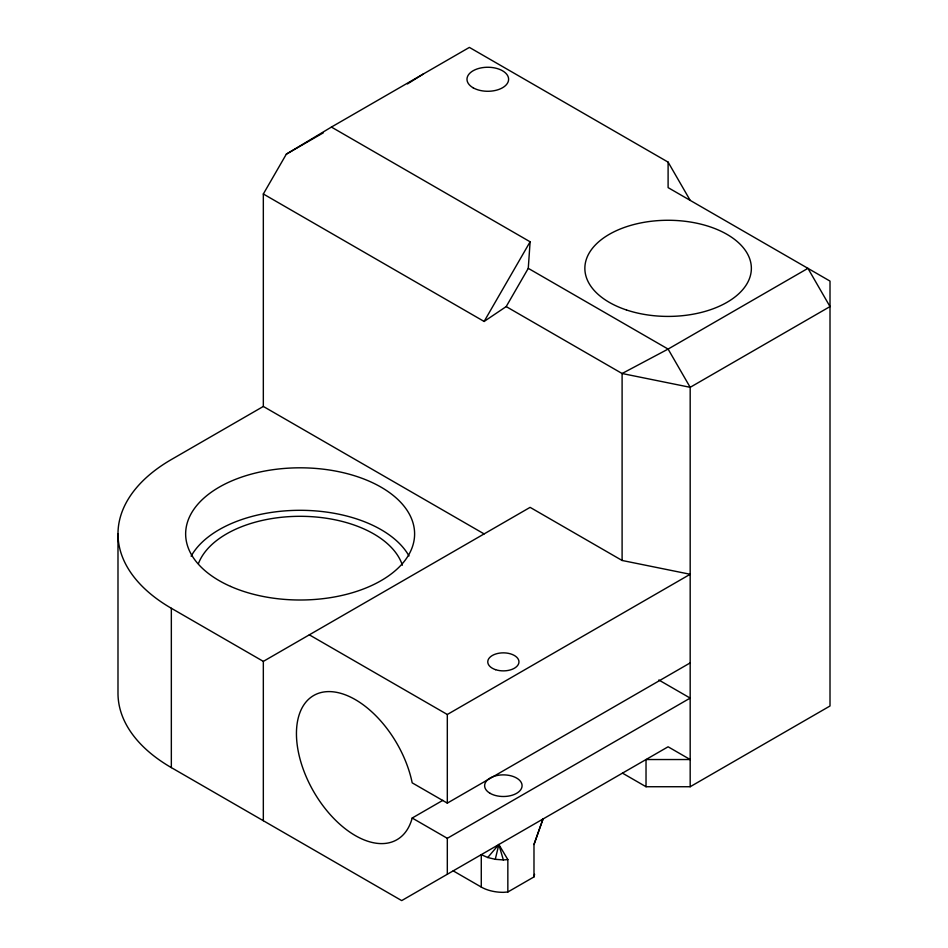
<?xml version="1.0" encoding="UTF-8"?>
<svg xmlns="http://www.w3.org/2000/svg" width="948" height="948" viewBox="0 0 948 948"><rect width="100%" height="100%" fill="white"/><g stroke="black" fill="none" stroke-linecap="round" stroke-linejoin="round"><path stroke-width="1.42" d="M263.331 193.984L484.12 321.455L506.196 306.583L528.273 268.343L530.11 241.787L331.409 127.068L286.332 154.157L263.331 193.984L263.331 406.443L484.12 533.914M453.203 870.856L481.276 887.067A31.225 18.024 0 0 0 503.352 892.341L507.844 891.997L533.985 876.912L533.985 844.502L542.991 819.025L541.64 821.62M533.985 876.912L534.577 874.317M481.276 887.067L481.276 854.658L487.734 857.513L495.271 859.315L498.838 844.514L507.844 859.587L507.844 891.997M533.985 844.502L542.991 819.025M484.12 321.455L530.11 241.787M487.734 857.513L498.838 844.514L503.352 859.931L507.844 859.587M407.45 83.934L423.401 73.956M331.409 127.068L469.39 47.4L668.103 162.12L690.18 200.36M286.332 154.157L323.387 132.767M263.331 406.443L171.339 459.555A182.135 105.157 0 0 0 171.339 608.272L171.339 767.607L401.691 900.6L668.103 746.787L690.18 759.538L646.026 759.538L646.026 786.733L690.18 786.733L830.01 705.999L830.01 281.094L668.103 187.621L668.103 162.12M171.339 608.272L263.331 661.384L530.11 507.358L622.101 560.469L690.18 574.275L447.314 714.496L309.321 634.828M690.18 662.901L447.314 803.122L412.19 782.847A83.258 48.075 60 0 0 321.55 692.419A83.258 48.075 60 0 0 321.55 803.797A83.258 48.075 60 0 0 412.19 818.029L442.823 800.349M412.19 818.029L447.314 838.316L690.18 698.095L658.824 679.989M495.271 859.315L503.352 859.931M528.273 268.343L668.103 349.077L690.18 387.317L690.18 786.733M506.196 306.583L622.101 373.512L690.18 387.317L830.01 306.583L807.933 268.343L668.103 349.077L622.101 373.512L622.101 560.469M622.469 773.13L646.026 786.733M447.314 714.496L447.314 803.122M447.314 838.316L447.314 874.257M263.331 661.384L263.331 820.719M117.99 533.914L117.99 693.249A182.135 105.157 0 0 0 171.339 767.607M191.105 556.215A114.483 66.099 0 0 1 299.888 510.308A114.483 66.099 0 0 1 409.003 555.955M198.44 563.586A104.079 60.091 0 0 1 301.571 516.316A104.079 60.091 0 0 1 402.39 565.209M230.625 586.433A114.483 66.099 0 0 0 413.66 542.398A114.483 66.099 0 0 0 256.09 472.898A114.483 66.099 0 0 0 230.625 586.433M626.474 309.972A83.258 48.075 0 0 0 751.361 268.343A83.258 48.075 0 0 0 626.474 226.714A83.258 48.075 0 0 0 626.474 309.972M490.104 793.334A18.735 10.819 0 0 0 521.447 788.487A18.735 10.819 0 0 0 498.506 775.239A18.735 10.819 0 0 0 490.104 793.334M495.543 669.667A15.606 9.018 0 0 0 518.959 661.858A15.606 9.018 0 0 0 495.543 654.061A15.606 9.018 0 0 0 495.543 669.667M473.076 87.761A20.82 12.016 0 0 0 507.903 82.381A20.82 12.016 0 0 0 482.402 67.663A20.82 12.016 0 0 0 473.076 87.761"/></g></svg>
